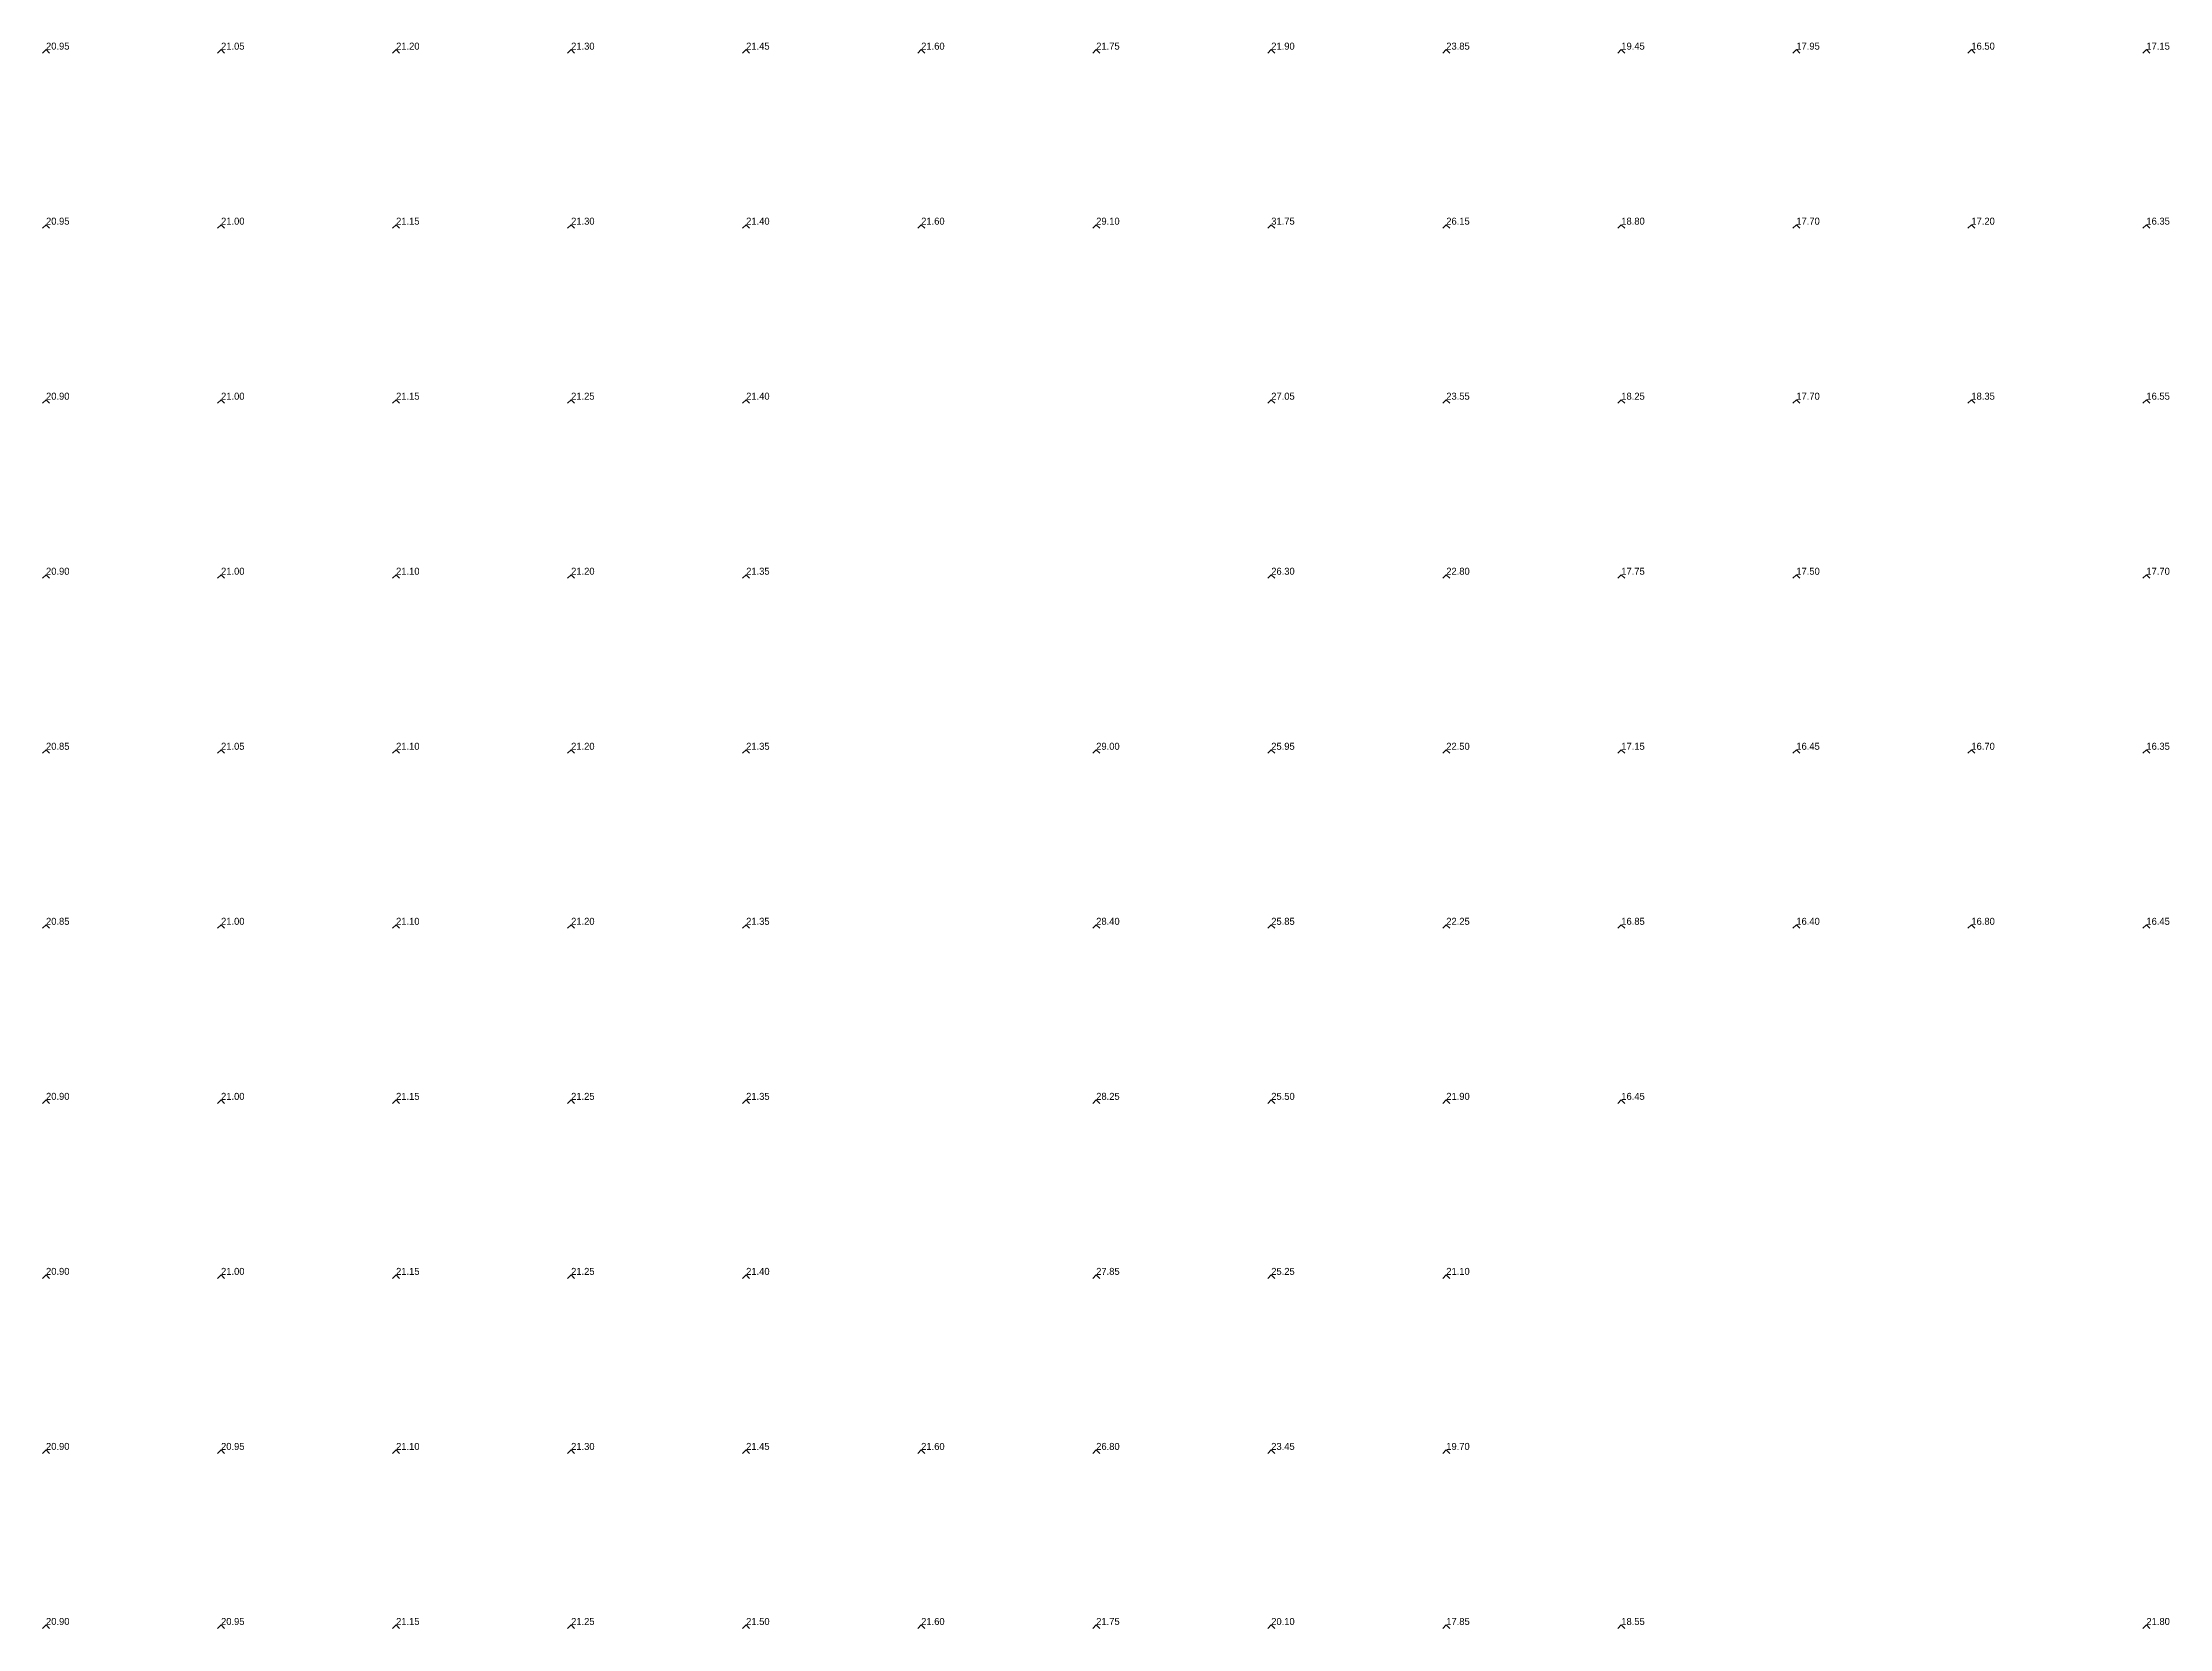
# Model space of a CAD drawing. Extents: x 570945 to 571083, y 5181392 to 5181597.
# Drawn here: x 571007.32 to 571037.7, y 5181494.08 to 5181516.73 of the extents above; entities that cross this region are included whole.
import ezdxf

# ---------------------------------------------------------------- set-up
doc = ezdxf.new("R2010")
doc.units = 0
doc.layers.add('Soundings', color=1, linetype='CONTINUOUS')

msp = doc.modelspace()

# ---------------------------------------------------------------- linework, layer by layer
at = {"layer": 'Soundings'}
for points in [[(571007.325, 5181516.575), (571007.375, 5181516.625), (571007.425, 5181516.575)], [(571009.825, 5181516.575), (571009.875, 5181516.625), (571009.925, 5181516.575)], [(571012.325, 5181516.575), (571012.375, 5181516.625), (571012.425, 5181516.575)], [(571014.825, 5181516.575), (571014.875, 5181516.625), (571014.925, 5181516.575)], [(571017.325, 5181516.575), (571017.375, 5181516.625), (571017.425, 5181516.575)], [(571019.825, 5181516.575), (571019.875, 5181516.625), (571019.925, 5181516.575)], [(571022.325, 5181516.575), (571022.375, 5181516.625), (571022.425, 5181516.575)], [(571024.825, 5181516.575), (571024.875, 5181516.625), (571024.925, 5181516.575)], [(571027.325, 5181516.575), (571027.375, 5181516.625), (571027.425, 5181516.575)], [(571029.825, 5181516.575), (571029.875, 5181516.625), (571029.925, 5181516.575)], [(571032.325, 5181516.575), (571032.375, 5181516.625), (571032.425, 5181516.575)], [(571034.825, 5181516.575), (571034.875, 5181516.625), (571034.925, 5181516.575)], [(571037.325, 5181516.575), (571037.375, 5181516.625), (571037.425, 5181516.575)], [(571007.325, 5181514.075), (571007.375, 5181514.125), (571007.425, 5181514.075)], [(571009.825, 5181514.075), (571009.875, 5181514.125), (571009.925, 5181514.075)], [(571012.325, 5181514.075), (571012.375, 5181514.125), (571012.425, 5181514.075)], [(571014.825, 5181514.075), (571014.875, 5181514.125), (571014.925, 5181514.075)], [(571017.325, 5181514.075), (571017.375, 5181514.125), (571017.425, 5181514.075)], [(571019.825, 5181514.075), (571019.875, 5181514.125), (571019.925, 5181514.075)], [(571022.325, 5181514.075), (571022.375, 5181514.125), (571022.425, 5181514.075)], [(571024.825, 5181514.075), (571024.875, 5181514.125), (571024.925, 5181514.075)], [(571027.325, 5181514.075), (571027.375, 5181514.125), (571027.425, 5181514.075)], [(571029.825, 5181514.075), (571029.875, 5181514.125), (571029.925, 5181514.075)], [(571032.325, 5181514.075), (571032.375, 5181514.125), (571032.425, 5181514.075)], [(571034.825, 5181514.075), (571034.875, 5181514.125), (571034.925, 5181514.075)], [(571037.325, 5181514.075), (571037.375, 5181514.125), (571037.425, 5181514.075)], [(571007.325, 5181511.575), (571007.375, 5181511.625), (571007.425, 5181511.575)], [(571009.825, 5181511.575), (571009.875, 5181511.625), (571009.925, 5181511.575)], [(571012.325, 5181511.575), (571012.375, 5181511.625), (571012.425, 5181511.575)], [(571014.825, 5181511.575), (571014.875, 5181511.625), (571014.925, 5181511.575)], [(571017.325, 5181511.575), (571017.375, 5181511.625), (571017.425, 5181511.575)], [(571024.825, 5181511.575), (571024.875, 5181511.625), (571024.925, 5181511.575)], [(571027.325, 5181511.575), (571027.375, 5181511.625), (571027.425, 5181511.575)], [(571029.825, 5181511.575), (571029.875, 5181511.625), (571029.925, 5181511.575)], [(571032.325, 5181511.575), (571032.375, 5181511.625), (571032.425, 5181511.575)], [(571034.825, 5181511.575), (571034.875, 5181511.625), (571034.925, 5181511.575)], [(571037.325, 5181511.575), (571037.375, 5181511.625), (571037.425, 5181511.575)], [(571007.325, 5181509.075), (571007.375, 5181509.125), (571007.425, 5181509.075)], [(571009.825, 5181509.075), (571009.875, 5181509.125), (571009.925, 5181509.075)], [(571012.325, 5181509.075), (571012.375, 5181509.125), (571012.425, 5181509.075)], [(571014.825, 5181509.075), (571014.875, 5181509.125), (571014.925, 5181509.075)], [(571017.325, 5181509.075), (571017.375, 5181509.125), (571017.425, 5181509.075)], [(571024.825, 5181509.075), (571024.875, 5181509.125), (571024.925, 5181509.075)], [(571027.325, 5181509.075), (571027.375, 5181509.125), (571027.425, 5181509.075)], [(571029.825, 5181509.075), (571029.875, 5181509.125), (571029.925, 5181509.075)], [(571032.325, 5181509.075), (571032.375, 5181509.125), (571032.425, 5181509.075)], [(571037.325, 5181509.075), (571037.375, 5181509.125), (571037.425, 5181509.075)], [(571007.325, 5181506.575), (571007.375, 5181506.625), (571007.425, 5181506.575)], [(571009.825, 5181506.575), (571009.875, 5181506.625), (571009.925, 5181506.575)], [(571012.325, 5181506.575), (571012.375, 5181506.625), (571012.425, 5181506.575)], [(571014.825, 5181506.575), (571014.875, 5181506.625), (571014.925, 5181506.575)], [(571017.325, 5181506.575), (571017.375, 5181506.625), (571017.425, 5181506.575)], [(571022.325, 5181506.575), (571022.375, 5181506.625), (571022.425, 5181506.575)], [(571024.825, 5181506.575), (571024.875, 5181506.625), (571024.925, 5181506.575)], [(571027.325, 5181506.575), (571027.375, 5181506.625), (571027.425, 5181506.575)], [(571029.825, 5181506.575), (571029.875, 5181506.625), (571029.925, 5181506.575)], [(571032.325, 5181506.575), (571032.375, 5181506.625), (571032.425, 5181506.575)], [(571034.825, 5181506.575), (571034.875, 5181506.625), (571034.925, 5181506.575)], [(571037.325, 5181506.575), (571037.375, 5181506.625), (571037.425, 5181506.575)], [(571007.325, 5181504.075), (571007.375, 5181504.125), (571007.425, 5181504.075)], [(571009.825, 5181504.075), (571009.875, 5181504.125), (571009.925, 5181504.075)], [(571012.325, 5181504.075), (571012.375, 5181504.125), (571012.425, 5181504.075)], [(571014.825, 5181504.075), (571014.875, 5181504.125), (571014.925, 5181504.075)], [(571017.325, 5181504.075), (571017.375, 5181504.125), (571017.425, 5181504.075)], [(571022.325, 5181504.075), (571022.375, 5181504.125), (571022.425, 5181504.075)], [(571024.825, 5181504.075), (571024.875, 5181504.125), (571024.925, 5181504.075)], [(571027.325, 5181504.075), (571027.375, 5181504.125), (571027.425, 5181504.075)], [(571029.825, 5181504.075), (571029.875, 5181504.125), (571029.925, 5181504.075)], [(571032.325, 5181504.075), (571032.375, 5181504.125), (571032.425, 5181504.075)], [(571034.825, 5181504.075), (571034.875, 5181504.125), (571034.925, 5181504.075)], [(571037.325, 5181504.075), (571037.375, 5181504.125), (571037.425, 5181504.075)], [(571007.325, 5181501.575), (571007.375, 5181501.625), (571007.425, 5181501.575)], [(571009.825, 5181501.575), (571009.875, 5181501.625), (571009.925, 5181501.575)], [(571012.325, 5181501.575), (571012.375, 5181501.625), (571012.425, 5181501.575)], [(571014.825, 5181501.575), (571014.875, 5181501.625), (571014.925, 5181501.575)], [(571017.325, 5181501.575), (571017.375, 5181501.625), (571017.425, 5181501.575)], [(571022.325, 5181501.575), (571022.375, 5181501.625), (571022.425, 5181501.575)], [(571024.825, 5181501.575), (571024.875, 5181501.625), (571024.925, 5181501.575)], [(571027.325, 5181501.575), (571027.375, 5181501.625), (571027.425, 5181501.575)], [(571029.825, 5181501.575), (571029.875, 5181501.625), (571029.925, 5181501.575)], [(571007.325, 5181499.075), (571007.375, 5181499.125), (571007.425, 5181499.075)], [(571009.825, 5181499.075), (571009.875, 5181499.125), (571009.925, 5181499.075)], [(571012.325, 5181499.075), (571012.375, 5181499.125), (571012.425, 5181499.075)], [(571014.825, 5181499.075), (571014.875, 5181499.125), (571014.925, 5181499.075)], [(571017.325, 5181499.075), (571017.375, 5181499.125), (571017.425, 5181499.075)], [(571022.325, 5181499.075), (571022.375, 5181499.125), (571022.425, 5181499.075)], [(571024.825, 5181499.075), (571024.875, 5181499.125), (571024.925, 5181499.075)], [(571027.325, 5181499.075), (571027.375, 5181499.125), (571027.425, 5181499.075)], [(571007.325, 5181496.575), (571007.375, 5181496.625), (571007.425, 5181496.575)], [(571009.825, 5181496.575), (571009.875, 5181496.625), (571009.925, 5181496.575)], [(571012.325, 5181496.575), (571012.375, 5181496.625), (571012.425, 5181496.575)], [(571014.825, 5181496.575), (571014.875, 5181496.625), (571014.925, 5181496.575)], [(571017.325, 5181496.575), (571017.375, 5181496.625), (571017.425, 5181496.575)], [(571019.825, 5181496.575), (571019.875, 5181496.625), (571019.925, 5181496.575)], [(571022.325, 5181496.575), (571022.375, 5181496.625), (571022.425, 5181496.575)], [(571024.825, 5181496.575), (571024.875, 5181496.625), (571024.925, 5181496.575)], [(571027.325, 5181496.575), (571027.375, 5181496.625), (571027.425, 5181496.575)], [(571007.325, 5181494.075), (571007.375, 5181494.125), (571007.425, 5181494.075)], [(571009.825, 5181494.075), (571009.875, 5181494.125), (571009.925, 5181494.075)], [(571012.325, 5181494.075), (571012.375, 5181494.125), (571012.425, 5181494.075)], [(571014.825, 5181494.075), (571014.875, 5181494.125), (571014.925, 5181494.075)], [(571017.325, 5181494.075), (571017.375, 5181494.125), (571017.425, 5181494.075)], [(571019.825, 5181494.075), (571019.875, 5181494.125), (571019.925, 5181494.075)], [(571022.325, 5181494.075), (571022.375, 5181494.125), (571022.425, 5181494.075)], [(571024.825, 5181494.075), (571024.875, 5181494.125), (571024.925, 5181494.075)], [(571027.325, 5181494.075), (571027.375, 5181494.125), (571027.425, 5181494.075)], [(571029.825, 5181494.075), (571029.875, 5181494.125), (571029.925, 5181494.075)], [(571037.325, 5181494.075), (571037.375, 5181494.125), (571037.425, 5181494.075)]]:
    msp.add_lwpolyline(points, dxfattribs=at)

# ---------------------------------------------------------------- texts
for s, p in [('20.95', (571007.375, 5181516.625, 20.95)), ('21.05', (571009.875, 5181516.625, 21.05)), ('21.20', (571012.375, 5181516.625, 21.2)), ('21.30', (571014.875, 5181516.625, 21.3)), ('21.45', (571017.375, 5181516.625, 21.45)), ('21.60', (571019.875, 5181516.625, 21.6)), ('21.75', (571022.375, 5181516.625, 21.75)), ('21.90', (571024.875, 5181516.625, 21.9)), ('23.85', (571027.375, 5181516.625, 23.85)), ('19.45', (571029.875, 5181516.625, 19.45)), ('17.95', (571032.375, 5181516.625, 17.95)), ('16.50', (571034.875, 5181516.625, 16.5)), ('17.15', (571037.375, 5181516.625, 17.15)), ('20.95', (571007.375, 5181514.125, 20.95)), ('21.00', (571009.875, 5181514.125, 21)), ('21.15', (571012.375, 5181514.125, 21.15)), ('21.30', (571014.875, 5181514.125, 21.3)), ('21.40', (571017.375, 5181514.125, 21.4)), ('21.60', (571019.875, 5181514.125, 21.6)), ('29.10', (571022.375, 5181514.125, 29.1)), ('31.75', (571024.875, 5181514.125, 31.75)), ('26.15', (571027.375, 5181514.125, 26.15)), ('18.80', (571029.875, 5181514.125, 18.8)), ('17.70', (571032.375, 5181514.125, 17.7)), ('17.20', (571034.875, 5181514.125, 17.2)), ('16.35', (571037.375, 5181514.125, 16.35)), ('20.90', (571007.375, 5181511.625, 20.9)), ('21.00', (571009.875, 5181511.625, 21)), ('21.15', (571012.375, 5181511.625, 21.15)), ('21.25', (571014.875, 5181511.625, 21.25)), ('21.40', (571017.375, 5181511.625, 21.4)), ('27.05', (571024.875, 5181511.625, 27.05)), ('23.55', (571027.375, 5181511.625, 23.55)), ('18.25', (571029.875, 5181511.625, 18.25)), ('17.70', (571032.375, 5181511.625, 17.7)), ('18.35', (571034.875, 5181511.625, 18.35)), ('16.55', (571037.375, 5181511.625, 16.55)), ('20.90', (571007.375, 5181509.125, 20.9)), ('21.00', (571009.875, 5181509.125, 21)), ('21.10', (571012.375, 5181509.125, 21.1)), ('21.20', (571014.875, 5181509.125, 21.2)), ('21.35', (571017.375, 5181509.125, 21.35)), ('26.30', (571024.875, 5181509.125, 26.3)), ('22.80', (571027.375, 5181509.125, 22.8)), ('17.75', (571029.875, 5181509.125, 17.75)), ('17.50', (571032.375, 5181509.125, 17.5)), ('17.70', (571037.375, 5181509.125, 17.7)), ('20.85', (571007.375, 5181506.625, 20.85)), ('21.05', (571009.875, 5181506.625, 21.05)), ('21.10', (571012.375, 5181506.625, 21.1)), ('21.20', (571014.875, 5181506.625, 21.2)), ('21.35', (571017.375, 5181506.625, 21.35)), ('29.00', (571022.375, 5181506.625, 29)), ('25.95', (571024.875, 5181506.625, 25.95)), ('22.50', (571027.375, 5181506.625, 22.5)), ('17.15', (571029.875, 5181506.625, 17.15)), ('16.45', (571032.375, 5181506.625, 16.45)), ('16.70', (571034.875, 5181506.625, 16.7)), ('16.35', (571037.375, 5181506.625, 16.35)), ('20.85', (571007.375, 5181504.125, 20.85)), ('21.00', (571009.875, 5181504.125, 21)), ('21.10', (571012.375, 5181504.125, 21.1)), ('21.20', (571014.875, 5181504.125, 21.2)), ('21.35', (571017.375, 5181504.125, 21.35)), ('28.40', (571022.375, 5181504.125, 28.4)), ('25.85', (571024.875, 5181504.125, 25.85)), ('22.25', (571027.375, 5181504.125, 22.25)), ('16.85', (571029.875, 5181504.125, 16.85)), ('16.40', (571032.375, 5181504.125, 16.4)), ('16.80', (571034.875, 5181504.125, 16.8)), ('16.45', (571037.375, 5181504.125, 16.45)), ('20.90', (571007.375, 5181501.625, 20.9)), ('21.00', (571009.875, 5181501.625, 21)), ('21.15', (571012.375, 5181501.625, 21.15)), ('21.25', (571014.875, 5181501.625, 21.25)), ('21.35', (571017.375, 5181501.625, 21.35)), ('28.25', (571022.375, 5181501.625, 28.25)), ('25.50', (571024.875, 5181501.625, 25.5)), ('21.90', (571027.375, 5181501.625, 21.9)), ('16.45', (571029.875, 5181501.625, 16.45)), ('20.90', (571007.375, 5181499.125, 20.9)), ('21.00', (571009.875, 5181499.125, 21)), ('21.15', (571012.375, 5181499.125, 21.15)), ('21.25', (571014.875, 5181499.125, 21.25)), ('21.40', (571017.375, 5181499.125, 21.4)), ('27.85', (571022.375, 5181499.125, 27.85)), ('25.25', (571024.875, 5181499.125, 25.25)), ('21.10', (571027.375, 5181499.125, 21.1)), ('20.90', (571007.375, 5181496.625, 20.9)), ('20.95', (571009.875, 5181496.625, 20.95)), ('21.10', (571012.375, 5181496.625, 21.1)), ('21.30', (571014.875, 5181496.625, 21.3)), ('21.45', (571017.375, 5181496.625, 21.45)), ('21.60', (571019.875, 5181496.625, 21.6)), ('26.80', (571022.375, 5181496.625, 26.8)), ('23.45', (571024.875, 5181496.625, 23.45)), ('19.70', (571027.375, 5181496.625, 19.7)), ('20.90', (571007.375, 5181494.125, 20.9)), ('20.95', (571009.875, 5181494.125, 20.95)), ('21.15', (571012.375, 5181494.125, 21.15)), ('21.25', (571014.875, 5181494.125, 21.25)), ('21.50', (571017.375, 5181494.125, 21.5)), ('21.60', (571019.875, 5181494.125, 21.6)), ('21.75', (571022.375, 5181494.125, 21.75)), ('20.10', (571024.875, 5181494.125, 20.1)), ('17.85', (571027.375, 5181494.125, 17.85)), ('18.55', (571029.875, 5181494.125, 18.55)), ('21.80', (571037.375, 5181494.125, 21.8))]:
    msp.add_text(s, height=0.1, dxfattribs=at).set_placement(p)

doc.saveas('drawing.dxf')
